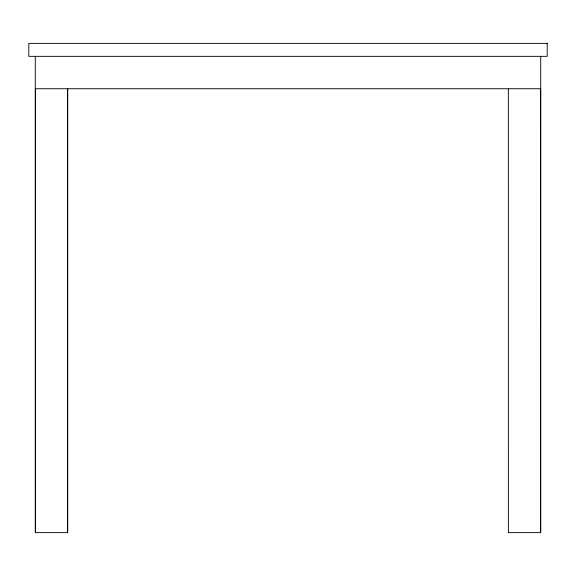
<?xml version="1.0" encoding="UTF-8"?>
<svg xmlns="http://www.w3.org/2000/svg" width="576" height="576" viewBox="0 0 576 576"><rect width="100%" height="100%" fill="white"/><g stroke="black" fill="none" stroke-linecap="round" stroke-linejoin="round"><path stroke-width="0.86" d="M35.28 88.74L540.72 88.74M35.28 56.34L35.323 532.62L67.666 532.62L67.666 88.74M508.349 532.62L540.691 532.62L540.72 56.34M540.655 88.74L540.655 532.62M508.349 88.74L508.385 532.62M67.637 88.74L67.637 532.62M35.366 88.74L35.366 532.62M547.2 43.38L28.8 43.38L28.8 56.34L547.2 56.34L547.2 43.38"/></g></svg>
